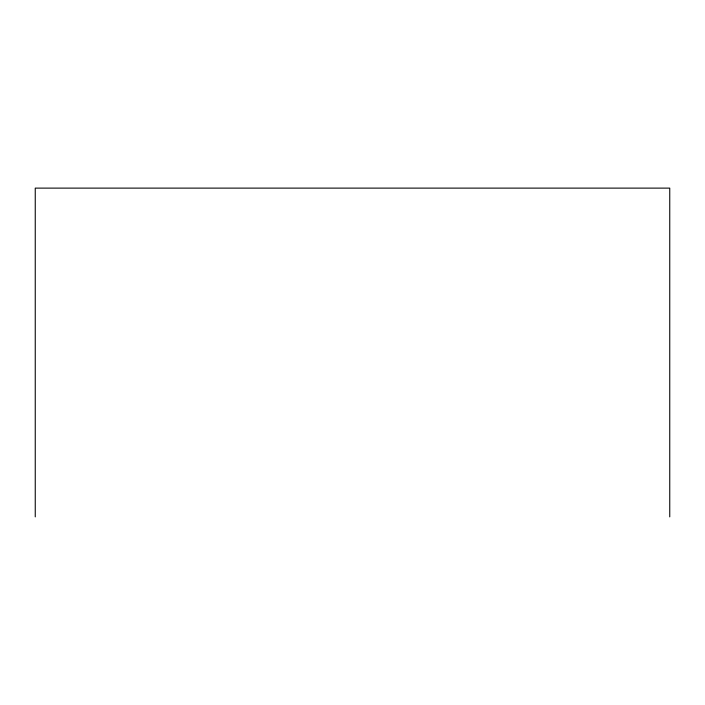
<?xml version="1.0" encoding="UTF-8"?>
<svg xmlns="http://www.w3.org/2000/svg" width="705" height="705" viewBox="0 0 705 705"><rect width="100%" height="100%" fill="white"/><g stroke="black" fill="none" stroke-linecap="round" stroke-linejoin="round"><path stroke-width="1.06" d="M669.75 516.88L669.75 188.12L35.25 188.12L35.25 516.88"/></g></svg>
